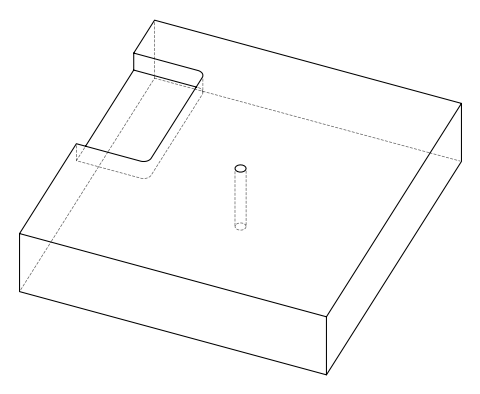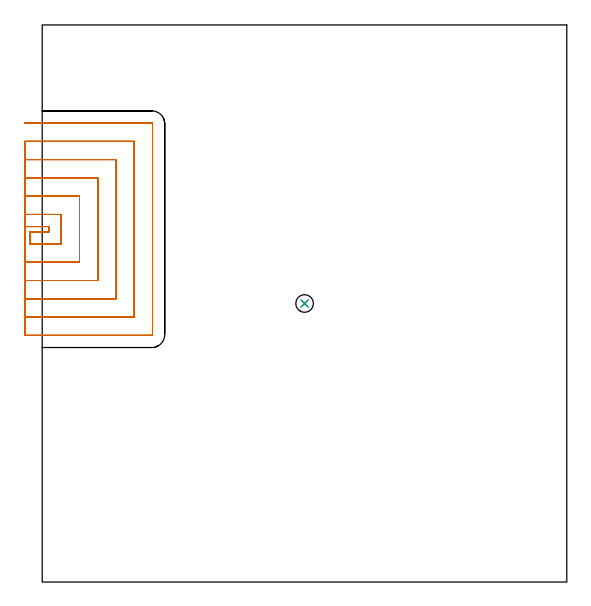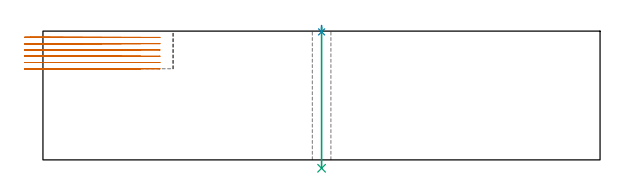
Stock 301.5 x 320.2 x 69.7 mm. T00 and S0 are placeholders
(PLAN: 3 operations, 2 tool changes, 21.3 min)
(1 MILL_SLOT | SLOT_PARTIAL_RECTANGULAR | UGT0201_132 | Follow Part, ap 3.5, ae 75% | 20.98 min | 194857 mm3)
(2 SPOT_DRILL | STEP1HOLE | NXT0321_9005460120000 | 0.03 min | 12 mm3)
(3 DRILL_THROUGH_HOLE_INTO_CENTER | STEP1HOLE | UGT0301_214 | 0.31 min | 5552 mm3)
(TOOL UGT0201_132 | Carbide End Mill 14.0 | D14 FL30 Z4)
(TOOL NXT0321_9005460120000 | NC Spot Drill, 142deg, 12mm, Carbide, Uncoated | D12 PA142 FL30 Z2)
(TOOL UGT0301_214 | Twist Drill 10.1 mm | D10.1 PA118 FL82 Z2)
(OP 1 MILL_SLOT)
G17 G21 G94 G90
T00 M6
G54
G17 G0 G90 X-10. Y204.3 S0 M3
G43 Z79.7 H0
Z66.3
G94 G1 X-7. F250.
X3.9 F500.
Y201.3
X-7.
Y194.3
X10.9
Y211.3
X-7.
X-10. F250.
Y183.8
X-7.
X21.4 F500.
Y221.8
X-7.
X-10. F250.
Y173.3
X-7.
X31.9 F500.
Y232.3
X-7.
X-10. F250.
Y162.8
X-7.
X42.4 F500.
Y242.8
X-7.
X-10. F250.
Y152.3
X-7.
X52.9 F500.
Y253.3
X-7.
X-10. F250.
Y141.8
X-7.
X63. F500.
G3 X63.4 Y142.2 R0.4
G1 Y263.4
G3 X63. Y263.8 R0.4
G1 X-7.
X-10. F250.
G0 Y204.3 Z62.9
G1 X-7.
X3.9 F500.
Y201.3
X-7.
Y194.3
X10.9
Y211.3
X-7.
X-10. F250.
Y183.8
X-7.
X21.4 F500.
Y221.8
X-7.
X-10. F250.
Y173.3
X-7.
X31.9 F500.
Y232.3
X-7.
X-10. F250.
Y162.8
X-7.
X42.4 F500.
Y242.8
X-7.
X-10. F250.
Y152.3
X-7.
X52.9 F500.
Y253.3
X-7.
X-10. F250.
Y141.8
X-7.
X63. F500.
G3 X63.4 Y142.2 R0.4
G1 Y263.4
G3 X63. Y263.8 R0.4
G1 X-7.
X-10. F250.
G0 Y204.3 Z59.5
G1 X-7.
X3.9 F500.
Y201.3
X-7.
Y194.3
X10.9
Y211.3
X-7.
X-10. F250.
Y183.8
X-7.
X21.4 F500.
Y221.8
X-7.
X-10. F250.
Y173.3
X-7.
X31.9 F500.
Y232.3
X-7.
X-10. F250.
Y162.8
X-7.
X42.4 F500.
Y242.8
X-7.
X-10. F250.
Y152.3
X-7.
X52.9 F500.
Y253.3
X-7.
X-10. F250.
Y141.8
X-7.
X63. F500.
G3 X63.4 Y142.2 R0.4
G1 Y263.4
G3 X63. Y263.8 R0.4
G1 X-7.
X-10. F250.
G0 Y204.3 Z56.1
G1 X-7.
X3.9 F500.
Y201.3
X-7.
Y194.3
X10.9
Y211.3
X-7.
X-10. F250.
Y183.8
X-7.
X21.4 F500.
Y221.8
X-7.
X-10. F250.
Y173.3
X-7.
X31.9 F500.
Y232.3
X-7.
X-10. F250.
Y162.8
X-7.
X42.4 F500.
Y242.8
X-7.
X-10. F250.
Y152.3
X-7.
X52.9 F500.
Y253.3
X-7.
X-10. F250.
Y141.8
X-7.
X63. F500.
G3 X63.4 Y142.2 R0.4
G1 Y263.4
G3 X63. Y263.8 R0.4
G1 X-7.
X-10. F250.
G0 Y204.3 Z52.7
G1 X-7.
X3.9 F500.
Y201.3
X-7.
Y194.3
X10.9
Y211.3
X-7.
X-10. F250.
Y183.8
X-7.
X21.4 F500.
Y221.8
X-7.
X-10. F250.
Y173.3
X-7.
X31.9 F500.
Y232.3
X-7.
X-10. F250.
Y162.8
X-7.
X42.4 F500.
Y242.8
X-7.
X-10. F250.
Y152.3
X-7.
X52.9 F500.
Y253.3
X-7.
X-10. F250.
Y141.8
X-7.
X63. F500.
G3 X63.4 Y142.2 R0.4
G1 Y263.4
G3 X63. Y263.8 R0.4
G1 X-7.
X-10. F250.
G0 Y204.3 Z49.3
G1 X-7.
X3.9 F500.
Y201.3
X-7.
Y194.3
X10.9
Y211.3
X-7.
X-10. F250.
Y183.8
X-7.
X21.4 F500.
Y221.8
X-7.
X-10. F250.
Y173.3
X-7.
X31.9 F500.
Y232.3
X-7.
X-10. F250.
Y162.8
X-7.
X42.4 F500.
Y242.8
X-7.
X-10. F250.
Y152.3
X-7.
X52.9 F500.
Y253.3
X-7.
X-10. F250.
Y141.8
X-7.
X63. F500.
G3 X63.4 Y142.2 R0.4
G1 Y263.4
G3 X63. Y263.8 R0.4
G1 X-7.
X-10. F250.
G0 Z79.7
M5
M2
(OP 2 SPOT_DRILL)
G17 G21 G94 G90
T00 M6
G54
G17 G0 G90 X150.8 Y160.1 S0 M3
G43 Z79.7 H0
G94 G81 G98 Z69.265 F250. R72.7
G80
M5
M2
(OP 3 DRILL_THROUGH_HOLE_INTO_CENTER)
G17 G21 G94 G90
T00 M6
G54
G17 G0 G90 X150.8 Y160.1 S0 M3
G43 Z79.7 H0
G94 G73 G98 Z-4.534 F250. Q9.279 R71.7
G80
M5
M2
